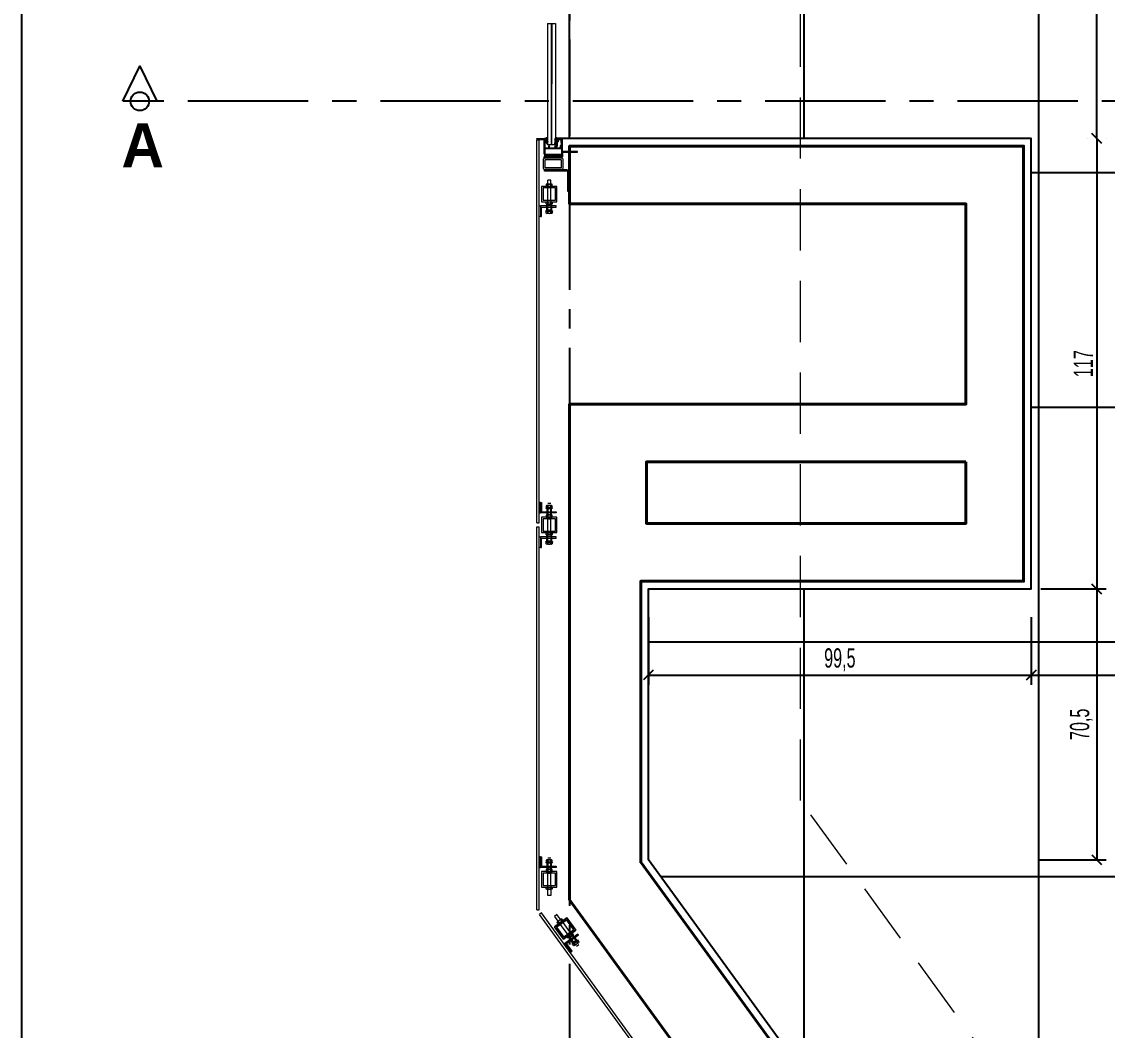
# Model space of a CAD drawing. Header units: millimetres. Extents: x 933584 to 974011, y 4545988 to 4553664.
# Drawn here: x 940921.5 to 941203.6, y 4550598.1 to 4550860.1 of the extents above; entities that cross this region are included whole.
import ezdxf

# ---------------------------------------------------------------- set-up
doc = ezdxf.new("R2010")
doc.units = ezdxf.units.MM
doc.header["$PDMODE"] = 35
for name, pattern in [('568_AVN_KES_01$0$HIDDEN', [0.375, 0.25, -0.125]), ('CENTER', [2, 1.25, -0.25, 0.25, -0.25]), ('CONTINUA', [0]), ('HIDDEN', [9.525, 6.35, -3.175]), ('HIDDEN2', [4.7625, 3.175, -1.5875])]:
    doc.linetypes.add(name, pattern=pattern)
doc.layers.get('0').update_dxf_attribs({"color": 255})
doc.layers.get('Defpoints').update_dxf_attribs({"color": 8})
for name, color, linetype in [('0-CSX-CXS_20', 14, 'CENTER'), ('0-DMS-50', 143, 'Continuous'), ('0-HSL-SLD', 252, 'Continuous'), ('0-LNS-SLN', 6, 'Continuous'), ('0-LNS-SPL', 13, '568_AVN_KES_01$0$HIDDEN')]:
    doc.layers.add(name, color=color, linetype=linetype)
for name, color, linetype, lineweight in [('2-SPS-IBW', 5, 'Continuous', 40), ('al', 7, 'Continuous', 5), ('cl', 7, 'Continuous', 5), ('CM', 4, 'Continuous', 5), ('mimariKIRIS', 251, 'HIDDEN2', 0), ('PL', 1, 'Continuous', 5), ('VD', 11, 'Continuous', 5), ('VDK', 11, 'HIDDEN', 5)]:
    doc.layers.add(name, color=color, linetype=linetype, lineweight=lineweight)
doc.styles.add('Century Gothic_B_3', font='GOTHICB.TTF', dxfattribs={"height": 4})
doc.styles.add('dim_romans_50', font='swissl.ttf', dxfattribs={"width": 0.6, "height": 5})
doc.dimstyles.new('ONK_dim 1_50', dxfattribs={"dimscale": 5, "dimtxt": 4, "dimasz": 0.5, "dimexe": 0.5, "dimexo": 0.5, "dimgap": 0.2, "dimtad": 1, "dimdec": 1, "dimrnd": 0.5, "dimzin": 9, "dimtxsty": 'dim_romans_50', "dimblk": 'OBLIQUE', "dimcen": 1, "dimclre": 256, "dimclrt": 256, "dimazin": 2, "dimtfac": 1, "dimtdec": 1, "dimtix": 1, "dimtmove": 2, "dimatfit": 3, "dimldrblk": 'OBLIQUE', "dimfxl": 3, "dimfxlon": 1, "dimarcsym": 0})

# ---------------------------------------------------------------- blocks, each defined once
blk = doc.blocks.new('ZVBXZDVB')
at = {"layer": '0-CSX-CXS_20', "ltscale": 20}
blk.add_lwpolyline([(933863.85, 4552835.4), (933863.85, 4551518.59)], dxfattribs=at)
blk = doc.blocks.new('xcvxcbv-flatten-1')
at = {"layer": '2-SPS-IBW'}
for points in [[(934013, 4550609.59), (933993.28, 4550616.86), (933863.85, 4550794.73), (933863.85, 4550923.49), (933966.85, 4550923.49), (933966.85, 4550975.49), (933863.85, 4550975.49), (933863.85, 4550990.49), (933981.85, 4550990.49), (933981.85, 4550877.49), (933882.35, 4550877.49), (933882.35, 4550804.49), (934007.08, 4550633.09), (934019.92, 4550628.36), (934013, 4550609.59)], [(933966.85, 4550908.49), (933966.85, 4550892.49), (933883.85, 4550892.49), (933883.85, 4550908.49), (933966.85, 4550908.49)]]:
    blk.add_lwpolyline(points, dxfattribs=at)
blk = doc.blocks.new('90-5396-flatten-5')
at = {"layer": 'al', "linetype": 'CONTINUA'}
blk.add_lwpolyline([(-4.35, 1.2), (-4.1, 1.2), (-4.1, 1.46), (-4.2, 1.46), (-4.2, 1.35), (-4.35, 1.35), (-4.35, 1.85), (-4.2, 1.85), (-4.2, 1.74), (-4.1, 1.74), (-4.1, 2), (-4.5, 2), (-4.5, -2.72), (-4.29, -2.72), (-4.2, -2.57), (-4.35, -2.57), (-4.35, -2.27), (-3.51, -2.27), (-3.48, -2.24), (-3.45, -2.27), (-1.03, -2.27), (-1, -2.24), (-0.97, -2.27), (-0.15, -2.27), (-0.15, -2.57), (-0.3, -2.57), (-0.21, -2.72), (0, -2.72), (0, 0), (-0.21, 0), (-0.3, -0.15), (-0.15, -0.15), (-0.15, -0.45), (-1.65, -0.45), (-1.65, -0.15), (-1.5, -0.15), (-1.59, 0), (-1.86, 0), (-1.95, -0.15), (-1.8, -0.15), (-1.8, -0.45), (-3.3, -0.45), (-3.3, -0.15), (-3.15, -0.15), (-3.24, 0), (-3.45, 0), (-3.45, -0.45), (-4.15, -0.45, -0.414214), (-4.35, -0.25)], format="xyb", close=True, dxfattribs=at)
at = {"layer": 'al'}
blk.add_lwpolyline([(-0.15, -2.12), (-4.35, -2.12), (-4.35, -0.6), (-0.15, -0.6)], close=True, dxfattribs=at)
blk = doc.blocks.new('142005-flatten-9')
blk.add_lwpolyline([(0.18, 0.02, -0.610741), (0.21, 0.04), (0.33, -0.11, 0.909168), (0.37, -0.07), (0.18, 0.21), (0.18, 0.42, -0.610741), (0.21, 0.44), (0.33, 0.29, 0.909168), (0.37, 0.33), (0.18, 0.61), (0.18, 0.71, 0.414214), (0.16, 0.73), (0.02, 0.73, 0.414214), (0, 0.71), (0, 0.26), (-0.12, 0.26), (-0.12, 0.31, 0.751626), (-0.17, 0.32), (-0.24, 0.18, 0.289411), (-0.24, 0.08), (-0.17, -0.06, 0.751626), (-0.12, -0.05), (-0.12, 0), (0, 0), (0, -0.3), (-0.12, -0.3, 0.729303), (-0.14, -0.35, -0.080087), (0.31, -0.76, 1.549214), (0.36, -0.73), (0.21, -0.31, 0.005518), (0.18, -0.21)], format="xyb", close=True)
blk = doc.blocks.new('142005-flatten-10')
blk.add_lwpolyline([(-0.18, 0.02, 0.610741), (-0.21, 0.04), (-0.33, -0.11, -0.909168), (-0.37, -0.07), (-0.18, 0.21), (-0.18, 0.42, 0.610741), (-0.21, 0.44), (-0.33, 0.29, -0.909168), (-0.37, 0.33), (-0.18, 0.61), (-0.18, 0.71, -0.414214), (-0.16, 0.73), (-0.02, 0.73, -0.414214), (0, 0.71), (0, 0.26), (0.12, 0.26), (0.12, 0.31, -0.751626), (0.17, 0.32), (0.24, 0.18, -0.289411), (0.24, 0.08), (0.17, -0.06, -0.751626), (0.12, -0.05), (0.12, 0), (0, 0), (0, -0.3), (0.12, -0.3, -0.729303), (0.14, -0.35, 0.080087), (-0.31, -0.76, -1.549214), (-0.36, -0.73), (-0.21, -0.31, -0.005518), (-0.18, -0.21)], format="xyb", close=True)
blk = doc.blocks.new('85-3879T-flatten-5')
blk.add_lwpolyline([(-0.17, -0.15, -0.402552), (-0.12, -0.2), (-0.05, -1.85, -0.425972), (-0.1, -1.9), (-0.3, -1.9, 0.414214), (-0.35, -1.95), (-0.35, -2.21), (-0.42, -2.33, 0.414214), (-0.41, -2.39), (-0.39, -2.4, 0.414214), (-0.34, -2.38), (-0.22, -2.18), (-0.25, -2.15), (-0.25, -2), (0.05, -2), (0, 0), (-1.3, 0), (-1.3, -0.26), (-1.2, -0.26), (-1.2, -0.15), (-1.05, -0.15), (-1.05, -0.65), (-1.2, -0.65), (-1.2, -0.54), (-1.3, -0.54), (-1.3, -1.96, -0.414214), (-1.35, -2.01), (-1.4, -2.01, 0.414214), (-1.45, -2.06), (-1.45, -2.17), (-1.55, -2.17), (-1.4, -2.43, 0.414214), (-1.35, -2.45), (-1.33, -2.44, 0.414214), (-1.31, -2.38), (-1.34, -2.33), (-1.34, -2.12, 0.394805), (-1.2, -1.97), (-1.2, -0.8, -0.414214), (-1.15, -0.75), (-1, -0.75, 0.414214), (-0.95, -0.7), (-0.95, -0.2, -0.414214), (-0.9, -0.15)], format="xyb", close=True)
blk = doc.blocks.new('90-5396-flatten-6')
at = {"layer": 'al', "linetype": 'CONTINUA'}
blk.add_lwpolyline([(-4.35, 1.2), (-4.1, 1.2), (-4.1, 1.46), (-4.2, 1.46), (-4.2, 1.35), (-4.35, 1.35), (-4.35, 1.85), (-4.2, 1.85), (-4.2, 1.74), (-4.1, 1.74), (-4.1, 2), (-4.5, 2), (-4.5, -2.72), (-4.29, -2.72), (-4.2, -2.57), (-4.35, -2.57), (-4.35, -2.27), (-3.51, -2.27), (-3.48, -2.24), (-3.45, -2.27), (-1.03, -2.27), (-1, -2.24), (-0.97, -2.27), (-0.15, -2.27), (-0.15, -2.57), (-0.3, -2.57), (-0.21, -2.72), (0, -2.72), (0, 0), (-0.21, 0), (-0.3, -0.15), (-0.15, -0.15), (-0.15, -0.45), (-1.65, -0.45), (-1.65, -0.15), (-1.5, -0.15), (-1.59, 0), (-1.86, 0), (-1.95, -0.15), (-1.8, -0.15), (-1.8, -0.45), (-3.3, -0.45), (-3.3, -0.15), (-3.15, -0.15), (-3.24, 0), (-3.45, 0), (-3.45, -0.45), (-4.15, -0.45, -0.414214), (-4.35, -0.25)], format="xyb", close=True, dxfattribs=at)
at = {"layer": 'al'}
blk.add_lwpolyline([(-0.15, -2.12), (-4.35, -2.12), (-4.35, -0.6), (-0.15, -0.6)], close=True, dxfattribs=at)
blk = doc.blocks.new('142005-flatten-11')
blk.add_lwpolyline([(0.18, 0.02, -0.610741), (0.21, 0.04), (0.33, -0.11, 0.909168), (0.37, -0.07), (0.18, 0.21), (0.18, 0.42, -0.610741), (0.21, 0.44), (0.33, 0.29, 0.909168), (0.37, 0.33), (0.18, 0.61), (0.18, 0.71, 0.414214), (0.16, 0.73), (0.02, 0.73, 0.414214), (0, 0.71), (0, 0.26), (-0.12, 0.26), (-0.12, 0.31, 0.751626), (-0.17, 0.32), (-0.24, 0.18, 0.289411), (-0.24, 0.08), (-0.17, -0.06, 0.751626), (-0.12, -0.05), (-0.12, 0), (0, 0), (0, -0.3), (-0.12, -0.3, 0.729303), (-0.14, -0.35, -0.080087), (0.31, -0.76, 1.549214), (0.36, -0.73), (0.21, -0.31, 0.005518), (0.18, -0.21)], format="xyb", close=True)
blk = doc.blocks.new('142005-flatten-12')
blk.add_lwpolyline([(-0.18, 0.02, 0.610741), (-0.21, 0.04), (-0.33, -0.11, -0.909168), (-0.37, -0.07), (-0.18, 0.21), (-0.18, 0.42, 0.610741), (-0.21, 0.44), (-0.33, 0.29, -0.909168), (-0.37, 0.33), (-0.18, 0.61), (-0.18, 0.71, -0.414214), (-0.16, 0.73), (-0.02, 0.73, -0.414214), (0, 0.71), (0, 0.26), (0.12, 0.26), (0.12, 0.31, -0.751626), (0.17, 0.32), (0.24, 0.18, -0.289411), (0.24, 0.08), (0.17, -0.06, -0.751626), (0.12, -0.05), (0.12, 0), (0, 0), (0, -0.3), (0.12, -0.3, -0.729303), (0.14, -0.35, 0.080087), (-0.31, -0.76, -1.549214), (-0.36, -0.73), (-0.21, -0.31, -0.005518), (-0.18, -0.21)], format="xyb", close=True)
blk = doc.blocks.new('85-3879T-flatten-6')
blk.add_lwpolyline([(-0.17, -0.15, -0.402552), (-0.12, -0.2), (-0.05, -1.85, -0.425972), (-0.1, -1.9), (-0.3, -1.9, 0.414214), (-0.35, -1.95), (-0.35, -2.21), (-0.42, -2.33, 0.414214), (-0.41, -2.39), (-0.39, -2.4, 0.414214), (-0.34, -2.38), (-0.22, -2.18), (-0.25, -2.15), (-0.25, -2), (0.05, -2), (0, 0), (-1.3, 0), (-1.3, -0.26), (-1.2, -0.26), (-1.2, -0.15), (-1.05, -0.15), (-1.05, -0.65), (-1.2, -0.65), (-1.2, -0.54), (-1.3, -0.54), (-1.3, -1.96, -0.414214), (-1.35, -2.01), (-1.4, -2.01, 0.414214), (-1.45, -2.06), (-1.45, -2.17), (-1.55, -2.17), (-1.4, -2.43, 0.414214), (-1.35, -2.45), (-1.33, -2.44, 0.414214), (-1.31, -2.38), (-1.34, -2.33), (-1.34, -2.12, 0.394805), (-1.2, -1.97), (-1.2, -0.8, -0.414214), (-1.15, -0.75), (-1, -0.75, 0.414214), (-0.95, -0.7), (-0.95, -0.2, -0.414214), (-0.9, -0.15)], format="xyb", close=True)
blk = doc.blocks.new('XCVBXCVBXZ-flatten-1')
at = {"layer": 'al'}
for points in [[(933855.38, 4553829.5), (933855.38, 4553829.7), (933857.38, 4553829.7), (933857.38, 4553825.7)], [(933855.38, 4553829.5), (933855.38, 4553829.7), (933857.38, 4553829.7), (933857.38, 4553825.7)], [(933855.38, 4553829.5), (933857.18, 4553829.5), (933857.18, 4553825.7)], [(933855.38, 4553829.5), (933857.18, 4553829.5), (933857.18, 4553825.7)], [(933857.18, 4553825.7), (933857.38, 4553825.7)], [(933857.18, 4553825.7), (933857.38, 4553825.7)]]:
    blk.add_lwpolyline(points, dxfattribs=at)
for points in [[(933865.9, 4553826.35), (933861.9, 4553826.35), (933861.9, 4553826.3), (933861.9, 4553826.3), (933861.91, 4553825), (933862.11, 4553825), (933862.1, 4553826.15), (933865.9, 4553826.15)], [(933865.9, 4553826.35), (933861.9, 4553826.35), (933861.9, 4553826.3), (933861.9, 4553826.3), (933861.91, 4553825), (933862.11, 4553825), (933862.1, 4553826.15), (933865.9, 4553826.15)], [(933856.58, 4553813.3), (933860.59, 4553813.3), (933860.59, 4553817.3), (933856.58, 4553817.3)], [(933856.58, 4553813.3), (933860.59, 4553813.3), (933860.59, 4553817.3), (933856.58, 4553817.3)], [(933856.98, 4553813.7), (933860.19, 4553813.7), (933860.19, 4553816.9), (933856.98, 4553816.9)], [(933856.98, 4553813.7), (933860.19, 4553813.7), (933860.19, 4553816.9), (933856.98, 4553816.9)], [(933856.28, 4553812.2), (933856.28, 4553809.44), (933856.58, 4553809.44), (933856.58, 4553811.9), (933860.39, 4553811.9), (933860.39, 4553812.2)], [(933856.28, 4553812.2), (933856.28, 4553809.44), (933856.58, 4553809.44), (933856.58, 4553811.9), (933860.39, 4553811.9), (933860.39, 4553812.2)], [(933856.28, 4553732.47), (933856.28, 4553735.23), (933856.58, 4553735.23), (933856.58, 4553732.77), (933860.39, 4553732.77), (933860.39, 4553732.47)], [(933856.28, 4553732.47), (933856.28, 4553735.23), (933856.58, 4553735.23), (933856.58, 4553732.77), (933860.39, 4553732.77), (933860.39, 4553732.47)], [(933856.58, 4553727.37), (933860.59, 4553727.37), (933860.59, 4553731.37), (933856.58, 4553731.37)], [(933856.58, 4553727.37), (933860.59, 4553727.37), (933860.59, 4553731.37), (933856.58, 4553731.37)], [(933856.98, 4553727.77), (933860.19, 4553727.77), (933860.19, 4553730.97), (933856.98, 4553730.97)], [(933856.98, 4553727.77), (933860.19, 4553727.77), (933860.19, 4553730.97), (933856.98, 4553730.97)], [(933856.28, 4553726.27), (933856.28, 4553723.51), (933856.58, 4553723.51), (933856.58, 4553725.97), (933860.39, 4553725.97), (933860.39, 4553726.27)], [(933856.28, 4553726.27), (933856.28, 4553723.51), (933856.58, 4553723.51), (933856.58, 4553725.97), (933860.39, 4553725.97), (933860.39, 4553726.27)], [(933856.28, 4553640.43), (933856.28, 4553643.19), (933856.58, 4553643.19), (933856.58, 4553640.73), (933860.39, 4553640.73), (933860.39, 4553640.43)], [(933856.28, 4553640.43), (933856.28, 4553643.19), (933856.58, 4553643.19), (933856.58, 4553640.73), (933860.39, 4553640.73), (933860.39, 4553640.43)], [(933856.58, 4553635.33), (933860.59, 4553635.33), (933860.59, 4553639.33), (933856.58, 4553639.33)], [(933856.58, 4553635.33), (933860.59, 4553635.33), (933860.59, 4553639.33), (933856.58, 4553639.33)], [(933856.98, 4553635.73), (933860.19, 4553635.73), (933860.19, 4553638.93), (933856.98, 4553638.93)], [(933856.98, 4553635.73), (933860.19, 4553635.73), (933860.19, 4553638.93), (933856.98, 4553638.93)], [(933859.91, 4553624.99), (933863.15, 4553627.36), (933865.51, 4553624.13), (933862.27, 4553621.76)], [(933859.91, 4553624.99), (933863.15, 4553627.36), (933865.51, 4553624.13), (933862.27, 4553621.76)], [(933862.27, 4553621.76), (933865.51, 4553624.12), (933863.15, 4553627.35), (933859.91, 4553625)], [(933862.27, 4553621.76), (933865.51, 4553624.12), (933863.15, 4553627.35), (933859.91, 4553625)], [(933862.35, 4553622.32), (933864.95, 4553624.21), (933863.06, 4553626.8), (933860.47, 4553624.91)], [(933862.35, 4553622.32), (933864.95, 4553624.21), (933863.06, 4553626.8), (933860.47, 4553624.91)], [(933860.47, 4553624.9), (933863.06, 4553626.8), (933864.95, 4553624.21), (933862.36, 4553622.32)], [(933860.47, 4553624.9), (933863.06, 4553626.8), (933864.95, 4553624.21), (933862.36, 4553622.32)], [(933862.67, 4553620.7), (933864.3, 4553618.46), (933864.54, 4553618.64), (933863.09, 4553620.63), (933866.17, 4553622.87), (933865.99, 4553623.11)], [(933862.67, 4553620.7), (933864.3, 4553618.46), (933864.54, 4553618.64), (933863.09, 4553620.63), (933866.17, 4553622.87), (933865.99, 4553623.11)], [(933862.68, 4553620.7), (933864.31, 4553618.46), (933864.55, 4553618.64), (933863.1, 4553620.63), (933866.17, 4553622.88), (933866, 4553623.12)], [(933862.68, 4553620.7), (933864.31, 4553618.46), (933864.55, 4553618.64), (933863.1, 4553620.63), (933866.17, 4553622.88), (933866, 4553623.12)]]:
    blk.add_lwpolyline(points, close=True, dxfattribs=at)
at = {"layer": 'cl'}
for points in [[(933857.5, 4553824.67), (933861.71, 4553824.67, -0.414214), (933862.11, 4553824.27), (933862.11, 4553822.07, -0.414214), (933861.71, 4553821.67), (933857.5, 4553821.67, -0.414214), (933857.1, 4553822.07), (933857.1, 4553824.27, -0.414214)], [(933857.5, 4553824.67), (933861.71, 4553824.67, -0.414214), (933862.11, 4553824.27), (933862.11, 4553822.07, -0.414214), (933861.71, 4553821.67), (933857.5, 4553821.67, -0.414214), (933857.1, 4553822.07), (933857.1, 4553824.27, -0.414214)], [(933857.7, 4553824.27), (933861.51, 4553824.27, -0.414214), (933861.71, 4553824.07), (933861.71, 4553822.27, -0.414214), (933861.51, 4553822.07), (933857.7, 4553822.07, -0.414214), (933857.5, 4553822.27), (933857.5, 4553824.07, -0.414214)], [(933857.7, 4553824.27), (933861.51, 4553824.27, -0.414214), (933861.71, 4553824.07), (933861.71, 4553822.27, -0.414214), (933861.51, 4553822.07), (933857.7, 4553822.07, -0.414214), (933857.5, 4553822.27), (933857.5, 4553824.07, -0.414214)]]:
    blk.add_lwpolyline(points, format="xyb", close=True, dxfattribs=at)
at = {"layer": 'cl', "color": 1, "ltscale": 0.5}
blk.add_lwpolyline([(933863.83, 4553820.87), (933863.83, 4553815.97), (933863.43, 4553815.97), (933863.43, 4553820.87, 0.414217), (933863.03, 4553821.27), (933857.36, 4553821.27), (933857.36, 4553821.67), (933863.03, 4553821.67, -0.414217)], format="xyb", close=True, dxfattribs=at)
at = {"layer": 'CM'}
for p, q in [((933858.12, 4553859.55), (933858.11, 4553828.09)), ((933858.12, 4553859.55), (933858.11, 4553828.09)), ((933858.12, 4553859.55), (933860.22, 4553859.55)), ((933859.12, 4553859.55), (933859.11, 4553828.09)), ((933859.22, 4553859.55), (933859.21, 4553828.09)), ((933859.22, 4553859.55), (933859.21, 4553828.09)), ((933860.22, 4553859.55), (933860.21, 4553828.09)), ((933855.98, 4553829.3), (933855.38, 4553829.3)), ((933855.38, 4553729.87), (933855.38, 4553829.3)), ((933855.98, 4553729.87), (933855.98, 4553829.3)), ((933860.21, 4553828.09), (933858.11, 4553828.09)), ((933855.38, 4553729.87), (933855.98, 4553729.87)), ((933855.38, 4553629.44), (933855.38, 4553728.87)), ((933855.38, 4553728.87), (933855.98, 4553728.87)), ((933855.98, 4553629.44), (933855.98, 4553728.87)), ((933855.38, 4553629.44), (933855.98, 4553629.44)), ((933856.56, 4553628.58), (933856.08, 4553628.23)), ((933921.39, 4553538.48), (933856.08, 4553628.23)), ((933921.88, 4553538.83), (933856.56, 4553628.58))]:
    blk.add_line(p, q, dxfattribs=at)
at = {"layer": 'PL'}
for points in [[(933857.2, 4553824.7), (933861.88, 4553824.7), (933861.88, 4553824.98), (933857.2, 4553824.98)], [(933857.2, 4553824.7), (933861.88, 4553824.7), (933861.88, 4553824.98), (933857.2, 4553824.98)], [(933859.19, 4553812.7), (933859.19, 4553810.96), (933857.99, 4553810.96), (933857.99, 4553812.7)], [(933856.28, 4553809.44), (933855.98, 4553809.44), (933855.98, 4553812.2), (933856.28, 4553812.2)], [(933856.28, 4553809.44), (933855.98, 4553809.44), (933855.98, 4553812.2), (933856.28, 4553812.2)], [(933856.28, 4553735.23), (933855.98, 4553735.23), (933855.98, 4553732.47), (933856.28, 4553732.47)], [(933856.28, 4553735.23), (933855.98, 4553735.23), (933855.98, 4553732.47), (933856.28, 4553732.47)], [(933859.19, 4553731.97), (933859.19, 4553733.71), (933857.99, 4553733.71), (933857.99, 4553731.97)], [(933856.28, 4553723.51), (933855.98, 4553723.51), (933855.98, 4553726.27), (933856.28, 4553726.27)], [(933856.28, 4553723.51), (933855.98, 4553723.51), (933855.98, 4553726.27), (933856.28, 4553726.27)], [(933859.19, 4553726.77), (933859.19, 4553725.03), (933857.99, 4553725.03), (933857.99, 4553726.77)], [(933856.28, 4553643.19), (933855.98, 4553643.19), (933855.98, 4553640.43), (933856.28, 4553640.43)], [(933856.28, 4553643.19), (933855.98, 4553643.19), (933855.98, 4553640.43), (933856.28, 4553640.43)], [(933859.19, 4553639.93), (933859.19, 4553641.67), (933857.99, 4553641.67), (933857.99, 4553639.93)], [(933864.73, 4553622.81), (933865.75, 4553621.41), (933864.79, 4553620.7), (933863.76, 4553622.11)], [(933864.3, 4553618.46), (933864.05, 4553618.29), (933862.43, 4553620.52), (933862.67, 4553620.7)], [(933864.3, 4553618.46), (933864.05, 4553618.29), (933862.43, 4553620.52), (933862.67, 4553620.7)], [(933864.31, 4553618.46), (933864.06, 4553618.29), (933862.44, 4553620.52), (933862.68, 4553620.7)], [(933864.31, 4553618.46), (933864.06, 4553618.29), (933862.44, 4553620.52), (933862.68, 4553620.7)]]:
    blk.add_lwpolyline(points, close=True, dxfattribs=at)
at = {"layer": 'VD'}
for points in [[(933857.8, 4553817.83), (933857.8, 4553817.34), (933858.15, 4553817.34), (933858.2, 4553817.34), (933858.2, 4553817.84, 0.327274)], [(933858, 4553817.9, -0.159188), (933858.2, 4553817.83, -0.080739), (933858.59, 4553817.9)], [(933858.59, 4553817.9, -0.080459), (933858.98, 4553817.84, -0.158616), (933859.18, 4553817.9)], [(933858.98, 4553817.84), (933858.98, 4553817.34), (933859.37, 4553817.34), (933859.37, 4553817.83, 0.327274)], [(933857.8, 4553812.77), (933857.8, 4553813.26), (933858.15, 4553813.26), (933858.2, 4553813.26), (933858.2, 4553812.76, -0.327274)], [(933858, 4553812.7, 0.159188), (933858.2, 4553812.77, 0.080739), (933858.59, 4553812.7)], [(933858.59, 4553812.7, 0.080459), (933858.98, 4553812.76, 0.158616), (933859.18, 4553812.7)], [(933858.98, 4553812.76), (933858.98, 4553813.26), (933859.37, 4553813.26), (933859.37, 4553812.77, -0.327274)], [(933857.8, 4553810.35), (933857.8, 4553810.84), (933858.15, 4553810.84), (933858.2, 4553810.84), (933858.2, 4553810.34, -0.327274)], [(933858, 4553810.28, 0.159188), (933858.2, 4553810.35, 0.080739), (933858.59, 4553810.28)], [(933858.59, 4553810.28, 0.080459), (933858.98, 4553810.34, 0.158616), (933859.18, 4553810.28)], [(933858.98, 4553810.34), (933858.98, 4553810.84), (933859.37, 4553810.84), (933859.37, 4553810.35, -0.327274)], [(933857.8, 4553734.33), (933857.8, 4553733.83), (933858.15, 4553733.83), (933858.2, 4553733.83), (933858.2, 4553734.33, 0.327274)], [(933858, 4553734.39, -0.159188), (933858.2, 4553734.33, -0.080739), (933858.59, 4553734.39)], [(933858.59, 4553734.39, -0.080459), (933858.98, 4553734.33, -0.158616), (933859.18, 4553734.39)], [(933858.98, 4553734.33), (933858.98, 4553733.83), (933859.37, 4553733.83), (933859.37, 4553734.33, 0.327274)], [(933857.8, 4553731.91), (933857.8, 4553731.41), (933858.15, 4553731.41), (933858.2, 4553731.41), (933858.2, 4553731.91, 0.327274)], [(933858, 4553731.97, -0.159188), (933858.2, 4553731.91, -0.080739), (933858.59, 4553731.97)], [(933858.59, 4553731.97, -0.080459), (933858.98, 4553731.91, -0.158616), (933859.18, 4553731.97)], [(933858.98, 4553731.91), (933858.98, 4553731.41), (933859.37, 4553731.41), (933859.37, 4553731.91, 0.327274)], [(933857.8, 4553726.84), (933857.8, 4553727.33), (933858.15, 4553727.33), (933858.2, 4553727.33), (933858.2, 4553726.84, -0.327274)], [(933858, 4553726.77, 0.159188), (933858.2, 4553726.84, 0.080739), (933858.59, 4553726.77)], [(933858.59, 4553726.77, 0.080459), (933858.98, 4553726.84, 0.158616), (933859.18, 4553726.77)], [(933858.98, 4553726.84), (933858.98, 4553727.33), (933859.37, 4553727.33), (933859.37, 4553726.84, -0.327274)], [(933857.8, 4553724.42), (933857.8, 4553724.91), (933858.15, 4553724.91), (933858.2, 4553724.91), (933858.2, 4553724.42, -0.327274)], [(933858, 4553724.35, 0.159188), (933858.2, 4553724.42, 0.080739), (933858.59, 4553724.35)], [(933858.59, 4553724.35, 0.080459), (933858.98, 4553724.42, 0.158616), (933859.18, 4553724.35)], [(933858.98, 4553724.42), (933858.98, 4553724.91), (933859.37, 4553724.91), (933859.37, 4553724.42, -0.327274)], [(933857.8, 4553642.29), (933857.8, 4553641.79), (933858.15, 4553641.79), (933858.2, 4553641.79), (933858.2, 4553642.29, 0.327274)], [(933858, 4553642.35, -0.159188), (933858.2, 4553642.29, -0.080739), (933858.59, 4553642.35)], [(933858.59, 4553642.35, -0.080459), (933858.98, 4553642.29, -0.158616), (933859.18, 4553642.35)], [(933858.98, 4553642.29), (933858.98, 4553641.79), (933859.37, 4553641.79), (933859.37, 4553642.29, 0.327274)], [(933857.8, 4553639.87), (933857.8, 4553639.37), (933858.15, 4553639.37), (933858.2, 4553639.37), (933858.2, 4553639.87, 0.327274)], [(933858, 4553639.93, -0.159188), (933858.2, 4553639.87, -0.080739), (933858.59, 4553639.93)], [(933858.59, 4553639.93, -0.080459), (933858.98, 4553639.87, -0.158616), (933859.18, 4553639.93)], [(933858.98, 4553639.87), (933858.98, 4553639.37), (933859.37, 4553639.37), (933859.37, 4553639.87, 0.327274)], [(933857.8, 4553634.8), (933857.8, 4553635.29), (933858.15, 4553635.29), (933858.2, 4553635.29), (933858.2, 4553634.8, -0.327274)], [(933858.98, 4553634.8), (933858.98, 4553635.29), (933859.37, 4553635.29), (933859.37, 4553634.8, -0.327274)], [(933858, 4553634.73, 0.159188), (933858.2, 4553634.8, 0.080739), (933858.59, 4553634.73)], [(933858.59, 4553634.73, 0.080459), (933858.98, 4553634.8, 0.158616), (933859.18, 4553634.73)], [(933860.7, 4553626.31, -0.159188), (933860.9, 4553626.37, -0.080739), (933861.18, 4553626.66)], [(933861.18, 4553626.66, -0.080459), (933861.53, 4553626.84, -0.158616), (933861.65, 4553627)], [(933861.53, 4553626.84), (933861.83, 4553626.44), (933862.14, 4553626.67), (933861.85, 4553627.07, 0.327274)], [(933860.58, 4553626.14), (933860.88, 4553625.74), (933861.15, 4553625.95), (933861.19, 4553625.97), (933860.9, 4553626.37, 0.327274)], [(933863.57, 4553622.05), (933863.28, 4553622.45), (933863.56, 4553622.65), (933863.6, 4553622.68), (933863.89, 4553622.28, -0.327274)], [(933863.77, 4553622.11, 0.159188), (933863.89, 4553622.28, 0.080739), (933864.24, 4553622.46)], [(933864.52, 4553622.74), (933864.23, 4553623.14), (933864.55, 4553623.37), (933864.84, 4553622.97, -0.327274)], [(933864.25, 4553622.46, 0.080459), (933864.52, 4553622.74, 0.158616), (933864.72, 4553622.81)], [(933865.95, 4553620.79), (933865.66, 4553621.19), (933865.98, 4553621.42), (933866.27, 4553621.02, -0.327274)], [(933865.67, 4553620.51, 0.080459), (933865.95, 4553620.79, 0.158616), (933866.15, 4553620.85)], [(933865, 4553620.09), (933864.71, 4553620.49), (933864.99, 4553620.7), (933865.02, 4553620.73), (933865.32, 4553620.32, -0.327274)], [(933865.2, 4553620.16, 0.159188), (933865.32, 4553620.33, 0.080739), (933865.67, 4553620.5)]]:
    blk.add_lwpolyline(points, format="xyb", close=True, dxfattribs=at)
for points in [[(933858.2, 4553817.34), (933858.98, 4553817.34), (933858.98, 4553817.84, 0.162646), (933858.2, 4553817.83), (933858.2, 4553817.34)], [(933858.2, 4553813.26), (933858.98, 4553813.26), (933858.98, 4553812.76, -0.162646), (933858.2, 4553812.77), (933858.2, 4553813.26)], [(933858.2, 4553810.84), (933858.98, 4553810.84), (933858.98, 4553810.34, -0.162646), (933858.2, 4553810.35), (933858.2, 4553810.84)], [(933858.2, 4553733.83), (933858.98, 4553733.83), (933858.98, 4553734.33, 0.162646), (933858.2, 4553734.33), (933858.2, 4553733.83)], [(933858.2, 4553731.41), (933858.98, 4553731.41), (933858.98, 4553731.91, 0.162646), (933858.2, 4553731.91), (933858.2, 4553731.41)], [(933858.2, 4553727.33), (933858.98, 4553727.33), (933858.98, 4553726.84, -0.162646), (933858.2, 4553726.84), (933858.2, 4553727.33)], [(933858.2, 4553724.91), (933858.98, 4553724.91), (933858.98, 4553724.42, -0.162646), (933858.2, 4553724.42), (933858.2, 4553724.91)], [(933858.2, 4553641.79), (933858.98, 4553641.79), (933858.98, 4553642.29, 0.162646), (933858.2, 4553642.29), (933858.2, 4553641.79)], [(933858.2, 4553639.37), (933858.98, 4553639.37), (933858.98, 4553639.87, 0.162646), (933858.2, 4553639.87), (933858.2, 4553639.37)], [(933858.2, 4553635.29), (933858.98, 4553635.29), (933858.98, 4553634.8, -0.162646), (933858.2, 4553634.8), (933858.2, 4553635.29)], [(933861.19, 4553625.97), (933861.83, 4553626.44), (933861.53, 4553626.84, 0.162646), (933860.9, 4553626.37), (933861.19, 4553625.97)], [(933863.6, 4553622.68), (933864.23, 4553623.14), (933864.52, 4553622.74, -0.162646), (933863.89, 4553622.28), (933863.6, 4553622.68)], [(933865.02, 4553620.73), (933865.66, 4553621.19), (933865.95, 4553620.79, -0.162646), (933865.32, 4553620.33), (933865.02, 4553620.73)]]:
    blk.add_lwpolyline(points, format="xyb", dxfattribs=at)
for points in [[(933857.72, 4553810.84), (933857.72, 4553810.96), (933858.15, 4553810.96), (933858.15, 4553810.84)], [(933858.15, 4553810.84), (933858.15, 4553810.96), (933859.03, 4553810.96), (933859.03, 4553810.84)], [(933859.03, 4553810.84), (933859.03, 4553810.96), (933859.46, 4553810.96), (933859.46, 4553810.84)], [(933857.72, 4553733.83), (933857.72, 4553733.71), (933858.15, 4553733.71), (933858.15, 4553733.83)], [(933858.15, 4553733.83), (933858.15, 4553733.71), (933859.03, 4553733.71), (933859.03, 4553733.83)], [(933859.03, 4553733.83), (933859.03, 4553733.71), (933859.46, 4553733.71), (933859.46, 4553733.83)], [(933857.72, 4553724.91), (933857.72, 4553725.03), (933858.15, 4553725.03), (933858.15, 4553724.91)], [(933858.15, 4553724.91), (933858.15, 4553725.03), (933859.03, 4553725.03), (933859.03, 4553724.91)], [(933859.03, 4553724.91), (933859.03, 4553725.03), (933859.46, 4553725.03), (933859.46, 4553724.91)], [(933857.72, 4553641.79), (933857.72, 4553641.67), (933858.15, 4553641.67), (933858.15, 4553641.79)], [(933858.15, 4553641.79), (933858.15, 4553641.67), (933859.03, 4553641.67), (933859.03, 4553641.79)], [(933859.03, 4553641.79), (933859.03, 4553641.67), (933859.46, 4553641.67), (933859.46, 4553641.79)], [(933864.64, 4553620.44), (933864.57, 4553620.54), (933864.91, 4553620.79), (933864.99, 4553620.7)], [(933864.99, 4553620.7), (933864.91, 4553620.79), (933865.63, 4553621.31), (933865.7, 4553621.22)], [(933865.7, 4553621.22), (933865.63, 4553621.31), (933865.97, 4553621.57), (933866.05, 4553621.47)]]:
    blk.add_lwpolyline(points, close=True, dxfattribs=at)
at = {"layer": 'VDK'}
for p, q in [((933858.19, 4553813.7), (933858.19, 4553818.92)), ((933858.99, 4553818.92), (933858.19, 4553818.92)), ((933858.99, 4553813.7), (933858.99, 4553818.92)), ((933858.19, 4553727.77), (933858.19, 4553734.9)), ((933858.99, 4553734.9), (933858.19, 4553734.9)), ((933858.99, 4553727.77), (933858.99, 4553734.9)), ((933858.19, 4553635.73), (933858.19, 4553642.86)), ((933858.99, 4553642.86), (933858.19, 4553642.86)), ((933858.99, 4553635.73), (933858.99, 4553642.86)), ((933861.45, 4553625.61), (933865.65, 4553619.86)), ((933862.09, 4553626.09), (933866.29, 4553620.33)), ((933866.29, 4553620.33), (933865.65, 4553619.86))]:
    blk.add_line(p, q, dxfattribs=at)
for points in [[(933858.19, 4553811.1), (933858.19, 4553813.7), (933858.99, 4553813.7), (933858.99, 4553811.1)], [(933858.19, 4553733.57), (933858.19, 4553730.97), (933858.99, 4553730.97), (933858.99, 4553733.57)], [(933858.19, 4553725.17), (933858.19, 4553727.77), (933858.99, 4553727.77), (933858.99, 4553725.17)], [(933858.19, 4553641.53), (933858.19, 4553638.93), (933858.99, 4553638.93), (933858.99, 4553641.53)], [(933858.19, 4553633.13), (933858.19, 4553635.73), (933858.99, 4553635.73), (933858.99, 4553633.13)], [(933859.91, 4553627.71), (933861.45, 4553625.61), (933862.09, 4553626.09), (933860.56, 4553628.19)], [(933864.87, 4553620.93), (933863.33, 4553623.03), (933863.98, 4553623.5), (933865.51, 4553621.4)]]:
    blk.add_lwpolyline(points, close=True, dxfattribs=at)
for name, p in [('90-5396-flatten-5', (933861.88, 4553827.7)), ('90-5396-flatten-6', (933861.88, 4553827.7)), ('142005-flatten-9', (933857.78, 4553829.1)), ('142005-flatten-11', (933857.78, 4553829.1)), ('142005-flatten-10', (933860.5, 4553829.17)), ('142005-flatten-12', (933860.5, 4553829.17)), ('85-3879T-flatten-5', (933861.83, 4553829.7)), ('85-3879T-flatten-6', (933861.83, 4553829.7))]:
    blk.add_blockref(name, p)
blk = doc.blocks.new('_Oblique')
at = {"color": 0, "linetype": 'ByBlock', "lineweight": -2}
blk.add_line((-0.5, -0.5), (0.5, 0.5), dxfattribs=at)
blk = doc.blocks.new('*D1428')
at = {"layer": '0-DMS-50', "lineweight": -2}
for p, q in [((941198.34, 4551003.75), (941198.34, 4551003.75)), ((941198.34, 4550829.75), (941198.34, 4550829.75))]:
    blk.add_line(p, q, dxfattribs=at)
at = {"layer": '0-DMS-50', "color": 0, "lineweight": -2}
blk.add_line((941200.84, 4550829.75), (941200.84, 4551003.75), dxfattribs=at)
at = {"layer": 'Defpoints', "color": 0}
for p in [(941200.84, 4551003.75), (941200.84, 4551003.75), (941200.84, 4550829.75)]:
    blk.add_point(p, dxfattribs=at)
at = {"layer": '0-DMS-50', "color": 0, "linetype": 'ByBlock', "lineweight": -2, "xscale": 2.5, "yscale": 2.5, "zscale": 2.5}
for p, rotation in [((941200.84, 4551003.75), 90), ((941200.84, 4550829.75), 270)]:
    blk.add_blockref('_Oblique', p, dxfattribs=dict(at, rotation=rotation))
at = {"layer": '0-DMS-50', "insert": (941197.34, 4550916.75), "char_height": 5, "attachment_point": 5, "rotation": 90, "style": 'dim_romans_50'}
blk.add_mtext('174', dxfattribs=at)
blk = doc.blocks.new('*D1429')
at = {"layer": '0-DMS-50', "color": 0, "lineweight": -2}
blk.add_line((941200.84, 4550829.75), (941200.84, 4550712.75), dxfattribs=at)
at = {"layer": '0-DMS-50', "lineweight": -2}
for p, q in [((941203.34, 4550829.75), (941203.34, 4550829.75)), ((941186.35, 4550712.75), (941203.34, 4550712.75))]:
    blk.add_line(p, q, dxfattribs=at)
at = {"layer": 'Defpoints', "color": 0}
for p in [(941200.84, 4550829.75), (941183.85, 4550712.75), (941200.84, 4550712.75)]:
    blk.add_point(p, dxfattribs=at)
at = {"layer": '0-DMS-50', "color": 0, "linetype": 'ByBlock', "lineweight": -2, "xscale": 2.5, "yscale": 2.5, "zscale": 2.5}
for p, rotation in [((941200.84, 4550829.75), 90), ((941200.84, 4550712.75), 270)]:
    blk.add_blockref('_Oblique', p, dxfattribs=dict(at, rotation=rotation))
at = {"layer": '0-DMS-50', "insert": (941197.34, 4550771.25), "char_height": 5, "attachment_point": 5, "rotation": 90, "style": 'dim_romans_50'}
blk.add_mtext('117', dxfattribs=at)
blk = doc.blocks.new('*D1430')
at = {"layer": '0-DMS-50', "lineweight": -2}
for p, q in [((941186.35, 4550712.75), (941203.34, 4550712.75)), ((941185.84, 4550642.4), (941203.34, 4550642.4))]:
    blk.add_line(p, q, dxfattribs=at)
at = {"layer": '0-DMS-50', "color": 0, "lineweight": -2}
blk.add_line((941200.84, 4550712.75), (941200.84, 4550642.4), dxfattribs=at)
at = {"layer": 'Defpoints', "color": 0}
for p in [(941183.85, 4550712.75), (941084.35, 4550642.4), (941200.84, 4550642.4)]:
    blk.add_point(p, dxfattribs=at)
at = {"layer": '0-DMS-50', "color": 0, "linetype": 'ByBlock', "lineweight": -2, "xscale": 2.5, "yscale": 2.5, "zscale": 2.5}
for p, rotation in [((941200.84, 4550712.75), 90), ((941200.84, 4550642.4), 270)]:
    blk.add_blockref('_Oblique', p, dxfattribs=dict(at, rotation=rotation))
at = {"layer": '0-DMS-50', "insert": (941196.87, 4550677.58), "char_height": 5, "attachment_point": 5, "rotation": 90, "style": 'dim_romans_50'}
blk.add_mtext('70,5', dxfattribs=at)
blk = doc.blocks.new('*D1431')
at = {"layer": '0-DMS-50', "lineweight": -2}
for p, q in [((941084.35, 4550705.37), (941084.35, 4550687.87)), ((941183.85, 4550705.37), (941183.85, 4550687.87))]:
    blk.add_line(p, q, dxfattribs=at)
at = {"layer": '0-DMS-50', "color": 0, "lineweight": -2}
blk.add_line((941084.35, 4550690.37), (941183.85, 4550690.37), dxfattribs=at)
at = {"layer": 'Defpoints', "color": 0}
for p in [(941084.35, 4550712.75), (941183.85, 4550712.75), (941183.85, 4550690.37)]:
    blk.add_point(p, dxfattribs=at)
at = {"layer": '0-DMS-50', "color": 0, "linetype": 'ByBlock', "lineweight": -2, "xscale": 2.5, "yscale": 2.5, "zscale": 2.5}
for p, rotation in [((941084.35, 4550690.37), 180.0000001506975), ((941183.85, 4550690.37), 1.506974840431519e-07)]:
    blk.add_blockref('_Oblique', p, dxfattribs=dict(at, rotation=rotation))
at = {"layer": '0-DMS-50', "insert": (941134.1, 4550694.35), "char_height": 5, "attachment_point": 5, "rotation": 0, "style": 'dim_romans_50'}
blk.add_mtext('99,5', dxfattribs=at)
blk = doc.blocks.new('*D1432')
at = {"layer": '0-DMS-50', "lineweight": -2}
for p, q in [((941183.85, 4550705.37), (941183.85, 4550687.87)), ((941867.85, 4550690.37), (941867.85, 4550692.87))]:
    blk.add_line(p, q, dxfattribs=at)
at = {"layer": '0-DMS-50', "color": 0, "lineweight": -2}
blk.add_line((941183.85, 4550690.37), (941867.85, 4550690.37), dxfattribs=at)
at = {"layer": 'Defpoints', "color": 0}
for p in [(941183.85, 4550712.75), (941867.85, 4550690.37), (941867.85, 4550690.37)]:
    blk.add_point(p, dxfattribs=at)
at = {"layer": '0-DMS-50', "color": 0, "linetype": 'ByBlock', "lineweight": -2, "xscale": 2.5, "yscale": 2.5, "zscale": 2.5, "rotation": 180}
blk.add_blockref('_Oblique', (941183.85, 4550690.37), dxfattribs=at)
at = {"layer": '0-DMS-50', "color": 0, "linetype": 'ByBlock', "lineweight": -2, "xscale": 2.5, "yscale": 2.5, "zscale": 2.5}
blk.add_blockref('_Oblique', (941867.85, 4550690.37), dxfattribs=at)
at = {"layer": '0-DMS-50', "insert": (941525.85, 4550693.87), "char_height": 5, "attachment_point": 5, "style": 'dim_romans_50'}
blk.add_mtext('684', dxfattribs=at)
blk = doc.blocks.new('vbxcb')
at = {"layer": 'mimariKIRIS', "ltscale": 5}
blk.add_lwpolyline([(942590.28, 4549378.4), (942466.16, 4549548.96), (942466.16, 4549896.91)], dxfattribs=at)
blk = doc.blocks.new('CVBXCBV')
blk.add_lwpolyline([(936052.9, 4551339.49), (936057.32, 4551348.58), (936061.75, 4551339.49), (936052.9, 4551339.49)])
at = {"linetype": 'CENTER', "ltscale": 25}
blk.add_lwpolyline([(937701.09, 4551339.49), (936057.32, 4551339.49)], dxfattribs=at)
blk.add_circle((936057.32, 4551339.49), 2.41)
at = {"linetype": 'CENTER', "ltscale": 10, "insert": (937948.53, 4551333.78), "char_height": 11.3933, "width": 1895.9693, "attachment_point": 3, "line_spacing_factor": 0.984502, "style": 'Century Gothic_B_3'}
blk.add_mtext('\\pxql;{\\fFranklin Gothic Book|b1|i0|c162|p34;A}', dxfattribs=at)

msp = doc.modelspace()

# ---------------------------------------------------------------- hatches: boundary and pattern name
at = {"layer": '0-HSL-SLD'}
h = msp.add_hatch(dxfattribs=at)
h.set_pattern_fill('CTYSQST', color=256, scale=0.2)
h.set_pattern_definition([(0, (941063.846, 4551003.75), (0, 60.96), []), (90, (941063.846, 4551003.75), (-60.96, 4e-15), [])])
h.paths.add_polyline_path([(941063.85, 4551003.75), (941203.85, 4551003.75), (941203.85, 4551008.75), (941796.85, 4551008.75), (941796.85, 4550980.75), (941867.85, 4550980.75), (941867.85, 4550294.61), (941796.85, 4550294.61), (941796.85, 4550286.53), (941730.96, 4550310.88), (941762.5, 4550396.24), (941285.06, 4550572.68), (941284.02, 4550569.87), (941283.08, 4550570.21), (941252.58, 4550487.67), (941229.12, 4550496.33), (941218.74, 4550468.18), (941208.34, 4550472.02), (941084.35, 4550642.4), (941084.35, 4550712.75), (941183.85, 4550712.75), (941183.85, 4550829.75), (941063.85, 4550829.75)])

# ---------------------------------------------------------------- linework, layer by layer
at = {"color": 0}
msp.add_lwpolyline([(940921.5, 4551335.4), (942981.5, 4551335.4), (942981.5, 4549875.4), (940921.5, 4549875.4)], close=True, dxfattribs=at)
at = {"layer": '0-HSL-SLD'}
msp.add_lwpolyline([(941063.85, 4551003.75), (941203.85, 4551003.75), (941203.85, 4551008.75), (941796.85, 4551008.75), (941796.85, 4550980.75), (941867.85, 4550980.75), (941867.85, 4550294.61), (941796.85, 4550294.61), (941796.85, 4550286.53), (941730.96, 4550310.88), (941762.5, 4550396.24), (941285.06, 4550572.68), (941284.02, 4550569.87), (941283.08, 4550570.21), (941252.58, 4550487.67), (941229.12, 4550496.33), (941218.74, 4550468.18), (941208.34, 4550472.02), (941084.35, 4550642.4), (941084.35, 4550712.75), (941183.85, 4550712.75), (941183.85, 4550829.75), (941063.85, 4550829.75)], close=True, dxfattribs=at)
at = {"layer": '0-LNS-SPL', "linetype": 'ByBlock', "ltscale": 0.5}
msp.add_lwpolyline([(941867.85, 4550294.61), (941796.85, 4550294.61), (941796.85, 4550286.53), (941229.13, 4550496.33), (941218.74, 4550468.18), (941208.34, 4550472.02), (941084.35, 4550642.4), (941084.35, 4550712.75), (941183.85, 4550712.75), (941183.85, 4550829.75), (941061.85, 4550829.75), (941061.85, 4550826.35)], dxfattribs=at)

# ---------------------------------------------------------------- block references
for name, p in [('XCVBXCVBXZ-flatten-1', (7200, -3000)), ('xcvxcbv-flatten-1', (7200, -162.74)), ('vbxcb', (-1342.31, 1108.84)), ('CVBXCBV', (4894.87, -500.11))]:
    msp.add_blockref(name, p)
at = {"layer": '0-LNS-SLN'}
msp.add_blockref('ZVBXZDVB', (7200, -1500), dxfattribs=at)

# ---------------------------------------------------------------- dimensions: what is measured, and where the dimension line sits
at = {"layer": '0-DMS-50'}
for p1, p2, distance, picture, middle in [((941200.84, 4550829.75), (941200.84, 4551003.75), 0, '*D1428', (941197.34, 4550916.75)), ((941084.35, 4550712.75), (941183.85, 4550712.75), -22.38, '*D1431', (941134.1, 4550694.35))]:
    dim = msp.add_aligned_dim(p1=p1, p2=p2, distance=distance, dimstyle='ONK_dim 1_50', dxfattribs=at)
    dim.commit()
    dim.dimension.update_dxf_attribs({"geometry": picture, "text_midpoint": middle})
for base, p1, p2, angle, picture, middle in [((941200.84, 4550712.75), (941200.84, 4550829.75), (941183.85, 4550712.75), 270, '*D1429', (941197.34, 4550771.25)), ((941200.8437, 4550642.4026), (941183.8462, 4550712.7519), (941084.3462, 4550642.4026), 270, '*D1430', (941196.8675, 4550677.5772)), ((941867.85, 4550690.37), (941183.85, 4550712.75), (941867.85, 4550690.37), 180, '*D1432', (941525.85, 4550693.87))]:
    dim = msp.add_linear_dim(base=base, p1=p1, p2=p2, angle=angle, dimstyle='ONK_dim 1_50', dxfattribs=at)
    dim.commit()
    dim.dimension.update_dxf_attribs({"geometry": picture, "text_midpoint": middle})

doc.saveas('drawing.dxf')
